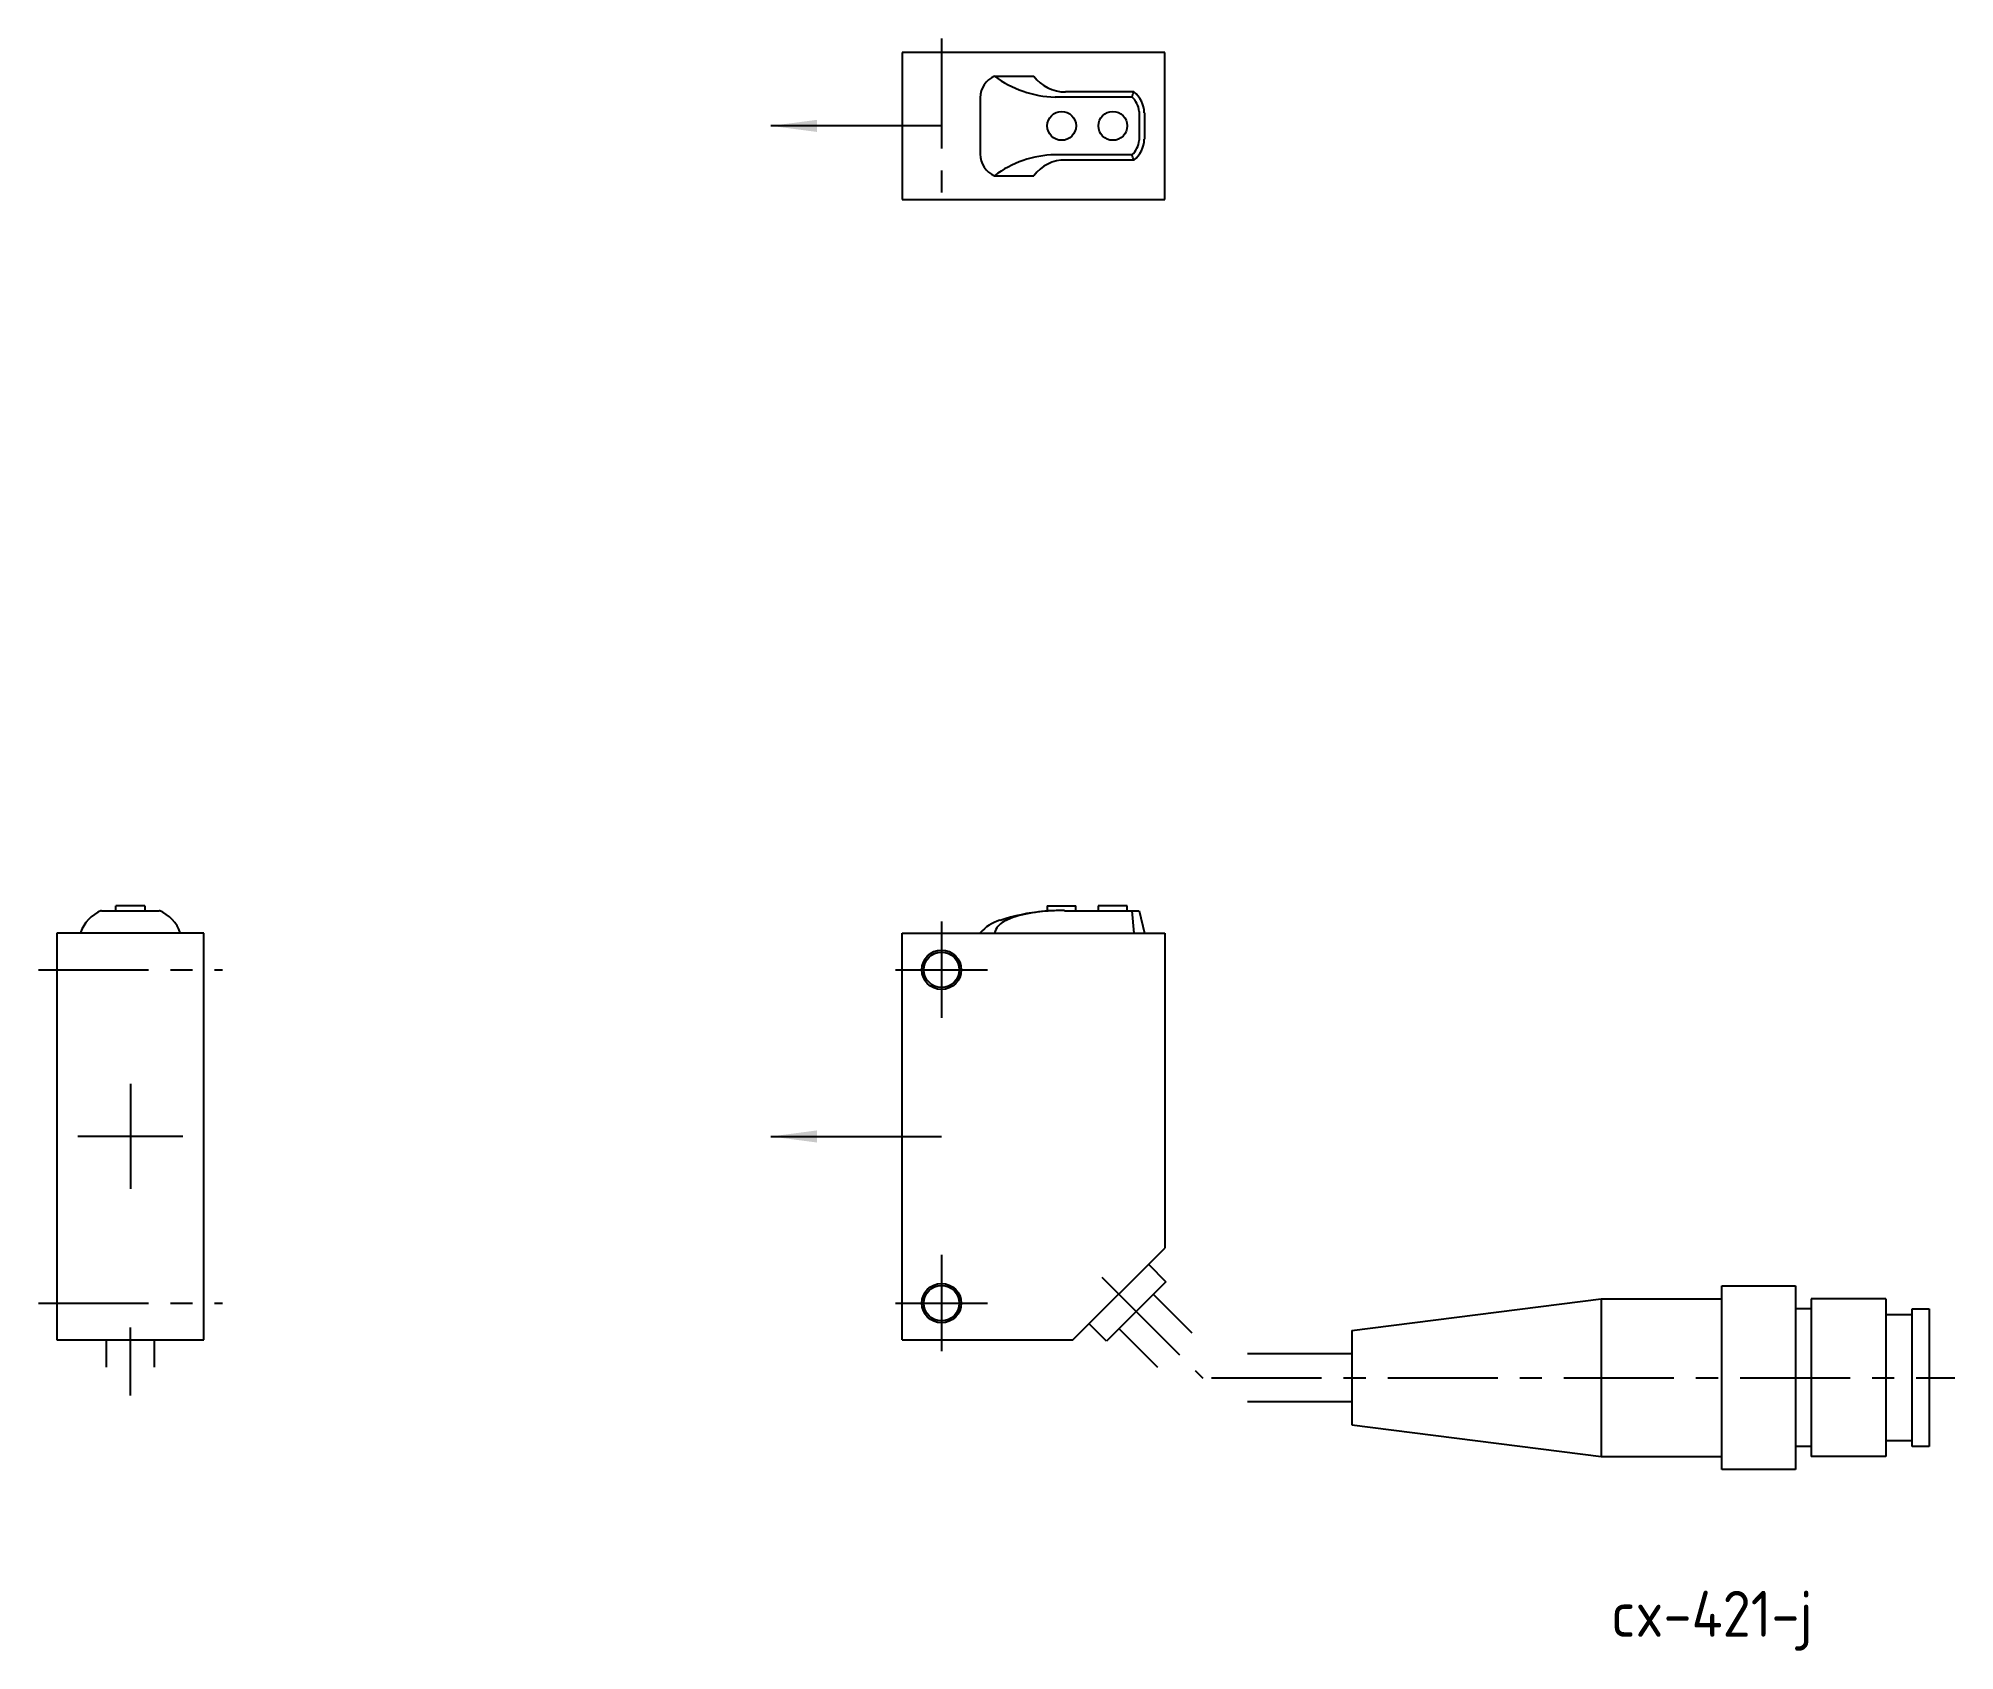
# Model space of a CAD drawing. Extents: x -123 to 23, y 471 to 594.
import ezdxf

# ---------------------------------------------------------------- set-up
doc = ezdxf.new("R2010")
doc.units = 0
doc.linetypes.add('CENTER', pattern=[13.421505, 8.388441, -1.677688, 1.677688, -1.677688])
doc.layers.get('0').update_dxf_attribs({"linetype": 'CONTINUOUS'})
doc.styles.get("Standard").update_dxf_attribs({"font": 'isocp.shx', "bigfont": 'extfont.shx'})

msp = doc.modelspace()

# ---------------------------------------------------------------- linework, layer by layer
at = {"color": 4, "linetype": 'CENTER'}
for p, q in [((-54.49, 593.73), (-54.49, 580.38)), ((-54.49, 526.43), (-54.49, 519.1)), ((-123.3, 522.76), (-109.28, 522.76)), ((-58, 522.76), (-50.99, 522.76)), ((-116.29, 514.06), (-116.29, 506.06)), ((-112.29, 510.06), (-120.29, 510.06)), ((-54.49, 501.03), (-54.49, 493.7)), ((-42.28, 499.35), (-34.58, 491.65)), ((-123.3, 497.36), (-109.28, 497.36)), ((-58, 497.36), (-50.99, 497.36)), ((-116.29, 490.33), (-116.29, 495.5)), ((-33.92, 491.68), (22.7, 491.68))]:
    msp.add_line(p, q, dxfattribs=at)
at = {"color": 7, "linetype": 'CONTINUOUS'}
for p, q in [((-57.49, 592.66), (-57.49, 581.46)), ((-37.49, 592.66), (-57.49, 592.66)), ((-37.49, 581.46), (-37.49, 592.66)), ((-50.46, 590.86), (-47.46, 590.86)), ((-51.54, 589.21), (-51.54, 584.91)), ((-39.98, 589.26), (-45.84, 589.26)), ((-39.84, 589.66), (-45.04, 589.66)), ((-39.44, 588.16), (-39.44, 585.96)), ((-39.04, 588.06), (-39.04, 586.06)), ((-39.99, 584.86), (-45.84, 584.86)), ((-39.84, 584.46), (-45.04, 584.46)), ((-50.46, 583.26), (-47.46, 583.26)), ((-57.49, 581.46), (-37.49, 581.46)), ((-118.49, 527.26), (-114.09, 527.26)), ((-115.19, 527.63), (-117.39, 527.63)), ((-117.39, 527.26), (-117.39, 527.63)), ((-115.19, 527.63), (-115.19, 527.26)), ((-46.45, 527.63), (-46.45, 527.23)), ((-46.45, 527.63), (-44.25, 527.63)), ((-45.12, 527.26), (-39.44, 527.26)), ((-44.25, 527.26), (-44.25, 527.63)), ((-40.35, 527.63), (-42.55, 527.63)), ((-42.55, 527.63), (-42.55, 527.26)), ((-40.35, 527.26), (-40.35, 527.63)), ((-39.99, 527.26), (-39.84, 525.56)), ((-39.44, 527.26), (-39.04, 525.56)), ((-121.89, 525.56), (-121.89, 494.56)), ((-110.69, 525.56), (-121.89, 525.56)), ((-110.69, 494.56), (-110.69, 525.56)), ((-57.49, 494.56), (-57.49, 525.56)), ((-57.49, 525.56), (-37.49, 525.56)), ((-37.49, 525.56), (-37.49, 501.56)), ((-44.49, 494.56), (-37.49, 501.56)), ((-38.73, 500.33), (-37.39, 498.98)), ((-37.39, 498.98), (-41.91, 494.46)), ((-38.34, 498.03), (-35.41, 495.1)), ((4.96, 498.68), (10.56, 498.68)), ((4.96, 484.68), (4.96, 498.68)), ((10.56, 498.68), (10.56, 484.68)), ((-23.24, 495.28), (-4.24, 497.68)), ((-4.24, 497.68), (-4.24, 485.68)), ((-4.24, 497.68), (4.96, 497.68)), ((11.76, 496.93), (10.56, 496.93)), ((11.76, 497.68), (11.76, 485.68)), ((17.46, 497.68), (11.76, 497.68)), ((17.46, 497.68), (17.46, 485.68)), ((19.46, 496.48), (17.46, 496.48)), ((19.46, 496.93), (20.76, 496.93)), ((19.46, 486.43), (19.46, 496.93)), ((20.76, 496.93), (20.76, 486.43)), ((-41.91, 494.46), (-43.26, 495.8)), ((-40.96, 495.41), (-38.03, 492.48)), ((-23.24, 495.28), (-23.24, 488.08)), ((-121.89, 494.56), (-110.69, 494.56)), ((-118.14, 494.56), (-118.14, 492.48)), ((-114.44, 492.48), (-114.44, 494.56)), ((-57.49, 494.56), (-44.49, 494.56)), ((-31.18, 493.53), (-23.24, 493.53)), ((-23.24, 489.83), (-31.18, 489.83)), ((-23.24, 488.08), (-4.24, 485.68)), ((11.76, 486.43), (10.56, 486.43)), ((19.46, 486.88), (17.46, 486.88)), ((20.76, 486.43), (19.46, 486.43)), ((-4.24, 485.68), (4.96, 485.68)), ((17.46, 485.68), (11.76, 485.68)), ((10.56, 484.68), (4.96, 484.68))]:
    msp.add_line(p, q, dxfattribs=at)
at = {"color": 4, "linetype": 'CONTINUOUS'}
for p, q in [((-54.49, 587.06), (-67.49, 587.06)), ((-67.49, 510.06), (-54.49, 510.06))]:
    msp.add_line(p, q, dxfattribs=at)
at = {"color": 7, "linetype": 'CONTINUOUS'}
for centre, radius in [((-45.34, 587.06), 1.1), ((-41.44, 587.06), 1.1), ((-54.49, 522.76), 1.35), ((-54.49, 497.36), 1.35)]:
    msp.add_circle(centre, radius, dxfattribs=at)
at = {"color": 2, "linetype": 'CONTINUOUS'}
for centre in [(-54.49, 522.76), (-54.49, 497.36)]:
    msp.add_circle(centre, 1.5, dxfattribs=at)
at = {"color": 7, "linetype": 'CONTINUOUS'}
for centre, radius, start, end in [((-49.73, 589.2), 1.81, 113.697, 179.6981), ((-45.59, 597.45), 8.2, 233.5435, 268.2222), ((-45.08, 592.62), 2.97, 216.5451, 270.7717), ((-40.98, 588.08), 1.54, 3.02, 50.1101), ((-134.92, 623.11), 100.79, 340.3728, 340.6141), ((-41.06, 588.05), 2.01, 0.111, 52.8281), ((-40.98, 586.04), 1.54, 309.8899, 356.98), ((-41.06, 586.06), 2.01, 307.1719, 359.889), ((-49.73, 584.92), 1.81, 180.3019, 246.303), ((-45.59, 576.67), 8.2, 91.7778, 126.4565), ((-45.08, 581.49), 2.97, 89.2283, 143.4549), ((-49.16, 581.11), 9.91, 19.734, 22.2122), ((-117.48, 524.71), 2.75, 111.6028, 161.8433), ((-115.1, 524.71), 2.75, 18.1567, 68.3972), ((-45.53, 513.21), 14.05, 95.1456, 108.6919), ((-45.62, 515.28), 11.98, 91.2857, 100.6371), ((-45.37, 509.67), 17.6, 89.1937, 94.6361), ((-49.18, 523.51), 3.14, 105.9518, 139.0361), ((-49.05, 525.14), 1.47, 118.5306, 163.4138), ((-46.76, 520.45), 6.69, 99.2472, 116.568)]:
    msp.add_arc(centre, radius, start, end, dxfattribs=at)
at = {"color": 4, "linetype": 'CONTINUOUS'}
for points in [[(-63.99, 587.52), (-63.99, 586.6), (-67.49, 587.06)], [(-63.99, 510.52), (-63.99, 509.6), (-67.49, 510.06)]]:
    msp.add_solid(points, dxfattribs=at)

# ---------------------------------------------------------------- texts
at = {"color": 2}
msp.add_text('cx-421-j', height=3.5, dxfattribs=at).set_placement((-3.49, 471.94))

doc.saveas('drawing.dxf')
